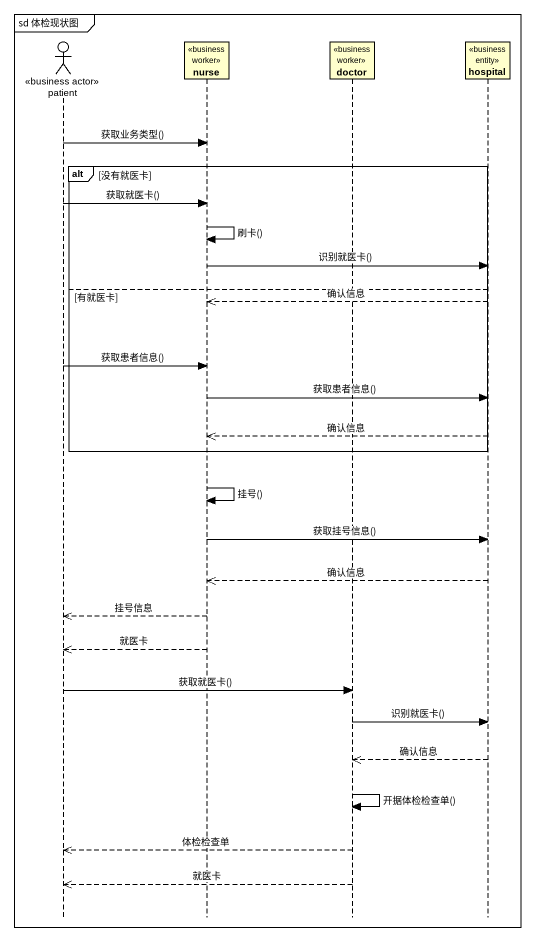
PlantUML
@startuml
mainframe sd 体检现状图
hide footbox
actor patient <<business actor>>
participant nurse <<business worker>>
participant doctor <<business worker>>
participant hospital <<business entity>>

patient -> nurse : 获取业务类型()
alt 没有就医卡
  patient -> nurse : 获取就医卡()
  nurse -> nurse : 刷卡()
  nurse -> hospital : 识别就医卡()
else 有就医卡
  hospital -->> nurse : 确认信息
  patient -> nurse : 获取患者信息()
  nurse -> hospital : 获取患者信息()
  hospital -->> nurse : 确认信息
end
nurse -> nurse : 挂号()
nurse -> hospital : 获取挂号信息()
hospital -->> nurse : 确认信息
nurse -->> patient : 挂号信息
nurse -->> patient : 就医卡
patient -> doctor : 获取就医卡()
doctor -> hospital : 识别就医卡()
hospital -->> doctor : 确认信息
doctor -> doctor : 开据体检检查单()
doctor -->> patient : 体检检查单
doctor -->> patient : 就医卡
@enduml
